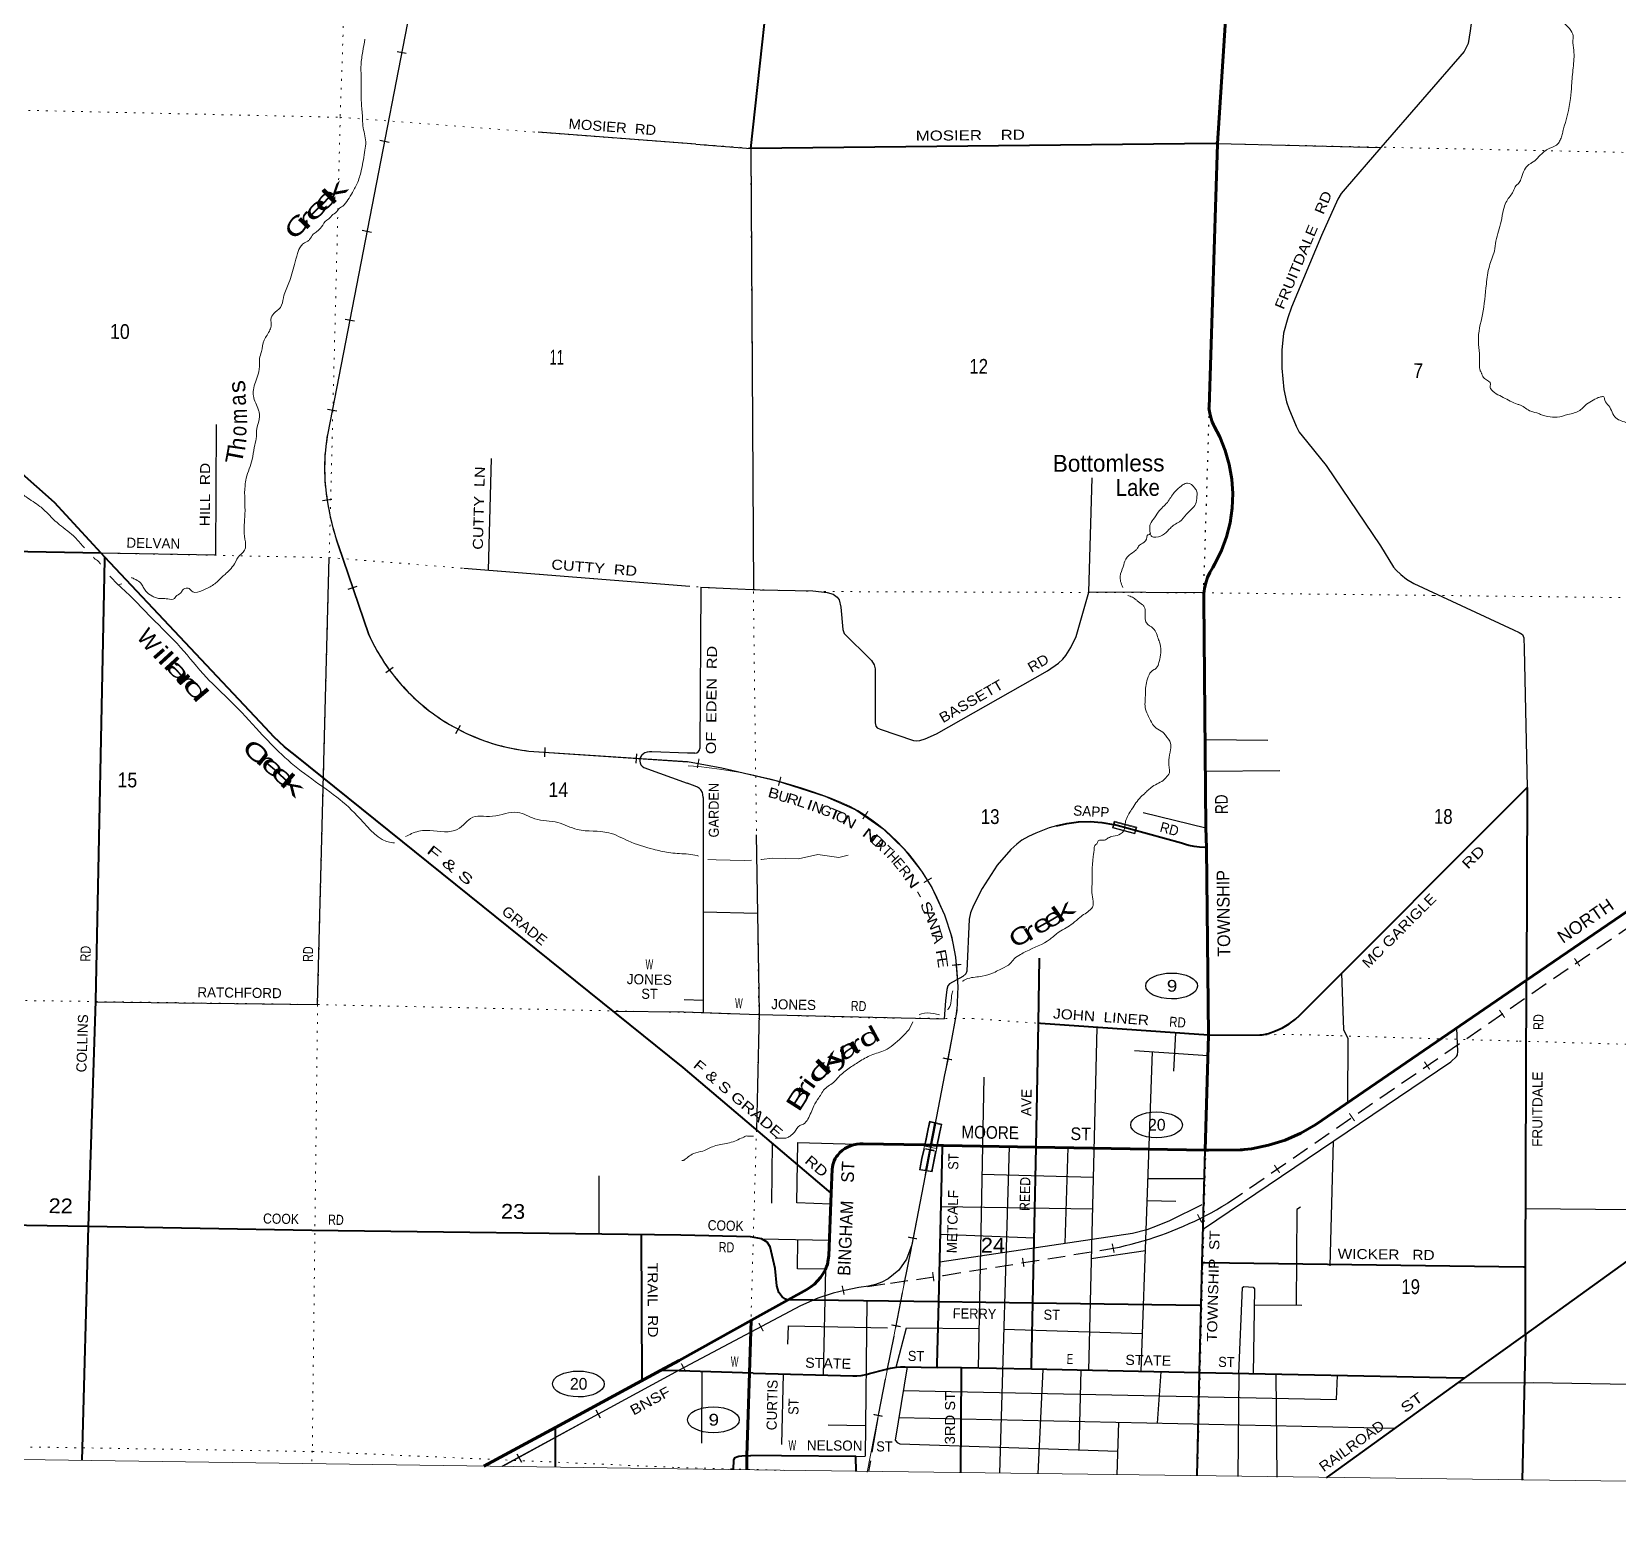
# Model space of a CAD drawing. Header units: feet. Extents: x -489137 to -242534, y 368785 to 558127.
# Drawn here: x -313444 to -294486, y 368785 to 386709 of the extents above; entities that cross this region are included whole.
import ezdxf
from ezdxf.enums import TextEntityAlignment as Align

# ---------------------------------------------------------------- set-up
doc = ezdxf.new("R2010")
doc.units = ezdxf.units.FT
doc.header["$LTSCALE"] = 70
for name, pattern in [('DOTTED', [1.5, 0.3, -1.2]), ('LONG_DASHED', [7.5, 6, -1.5]), ('MEDIUM_DASHED', [4.5, 3, -1.5])]:
    doc.linetypes.add(name, pattern=pattern)
for name, color, linetype, lineweight in [('17', 7, 'Continuous', 25), ('23', 7, 'Continuous', 70), ('26', 7, 'Continuous', 40), ('27', 7, 'Continuous', 13), ('29', 7, 'Continuous', 25), ('34', 7, 'Continuous', 25), ('39', 7, 'Continuous', 13), ('4', 7, 'Continuous', 13), ('59', 7, 'Continuous', 13), ('6', 7, 'DOTTED', 25), ('61', 7, 'Continuous', 13), ('63', 7, 'Continuous', 25), ('7', 7, 'DOTTED', 13)]:
    doc.layers.add(name, color=color, linetype=linetype, lineweight=lineweight)
doc.layers.add('30', color=7, linetype='Continuous')
doc.layers.add('41', color=7, linetype='Continuous')

msp = doc.modelspace()

# ---------------------------------------------------------------- linework, layer by layer
at = {"layer": '17'}
for centre in [(-299822.79, 375310.8), (-300003.12, 373651.22), (-306911.98, 370556.6), (-305298.77, 370127.77)]:
    msp.add_ellipse(centre, major_axis=(-309.24, 1), ratio=0.500121, dxfattribs=at)
at = {"layer": '23'}
for p, q in [((-299422.3, 373351.35), (-299380.63, 374721.67)), ((-299422.3, 373351.35), (-301440.13, 373387.14)), ((-304807.39, 371339.38), (-304405.49, 371562.77)), ((-305707.76, 370837.06), (-304807.39, 371339.38)), ((-304865.46, 370688.36), (-304848.79, 371316.28)), ((-305929.73, 370718.25), (-305707.76, 370837.06)), ((-307184.04, 370037.5), (-305929.73, 370718.25)), ((-304897.2, 369697.68), (-304865.46, 370688.36)), ((-308040.74, 369574.21), (-307184.04, 370037.5)), ((-304900.13, 369530.92), (-304897.2, 369697.68))]:
    msp.add_line(p, q, dxfattribs=at)
for points in [[(-299274.09, 385375.03), (-298963.15, 390169.91)], [(-299380.63, 374721.67), (-299406.81, 376957.97), (-299412.49, 377205.57), (-299439.62, 379919.07), (-299439.88, 379944.9), (-299439.23, 379969.07), (-299438.57, 379993.62), (-299430.72, 380060.61), (-299415.9, 380126.42), (-299394.29, 380190.31), (-299366.12, 380251.6), (-299331.69, 380309.6), (-299305.69, 380354.43), (-299228.5, 380511.2), (-299168.11, 380675.17), (-299125.19, 380844.56), (-299100.22, 381017.51), (-299093.46, 381192.12), (-299104.99, 381366.48), (-299134.68, 381538.68), (-299182.21, 381706.83), (-299247.05, 381869.09), (-299315.33, 381998.69), (-299323.86, 382014.88), (-299336.7, 382048.69), (-299341.84, 382062.21), (-299362.34, 382133.21), (-299369.21, 382171.77), (-299376.59, 382213.14), (-299376.31, 382221.77), (-299274.75, 385364.92), (-299274.09, 385375.03)], [(-295581.61, 375378.17), (-292756.35, 377312.95), (-291079.28, 378461.37), (-290598.63, 378793.26), (-290354.56, 378936.47), (-290126.98, 379049.57), (-289849.99, 379155.08), (-289563.49, 379231.07), (-289270.62, 379276.68), (-283507.14, 379884.85)], [(-299422.3, 373351.35), (-299381.12, 373350.62), (-299004.33, 373352.96), (-298979.42, 373353.11), (-298954.33, 373356.15), (-298867.8, 373366.62), (-298665.05, 373407.99), (-298467.73, 373470.32), (-298278.01, 373552.94), (-298097.96, 373654.93), (-295581.61, 375378.17)], [(-303890.03, 372834.95), (-303878.15, 373123.05), (-303876.66, 373146.13), (-303872.31, 373172.83), (-303865.19, 373198.94), (-303855.75, 373223.21), (-303843.02, 373248.15), (-303826.05, 373273.21), (-303812.93, 373291.23), (-303787.26, 373319.69), (-303758.75, 373345.31), (-303727.73, 373367.82), (-303694.51, 373386.95), (-303659.49, 373402.51), (-303623.02, 373414.33), (-303585.52, 373422.26), (-303547.4, 373426.24), (-303509.07, 373426.2), (-302778.03, 373411.44), (-302558.35, 373407)], [(-301440.13, 373387.14), (-302550.13, 373406.83), (-302558.35, 373407)], [(-304405.49, 371562.77), (-304182.69, 371686.62), (-304135.89, 371715.78), (-304092.39, 371749.68), (-304052.68, 371787.94), (-304017.19, 371830.14), (-303986.3, 371875.81), (-303960.35, 371924.47), (-303945.73, 371960.53), (-303936.33, 371985.45), (-303931.2, 372010.53), (-303929.64, 372018.16), (-303920.76, 372089.1), (-303890.03, 372834.95)]]:
    msp.add_lwpolyline(points, dxfattribs=at)
at = {"layer": '26'}
for p, q in [((-295592.54, 371950.3), (-295581.61, 375378.17)), ((-301479.69, 371522.05), (-301440.13, 373387.14)), ((-312841.54, 369641.26), (-312766.52, 372439.24)), ((-306148.72, 370599.4), (-306156.19, 372341.7)), ((-299469.75, 371494.07), (-299456.72, 372004.17)), ((-295595.1, 371149.1), (-294207.19, 372147.94)), ((-302605.01, 371537.71), (-304405.49, 371562.77)), ((-301479.69, 371522.05), (-302605.01, 371537.71)), ((-296321.83, 370626.09), (-295595.1, 371149.1)), ((-295595.57, 371147.62), (-295634.62, 369405.73)), ((-304825.13, 370687.19), (-305709.47, 370712.9)), ((-299490.27, 370690.91), (-301496.45, 370731.95)), ((-299516.97, 369457.71), (-299490.27, 370690.91)), ((-297974.14, 369436.97), (-296321.83, 370626.09))]:
    msp.add_line(p, q, dxfattribs=at)
for points in [[(-299274.09, 385375.03), (-299299.68, 385374.75), (-304850.64, 385313.88), (-304253.02, 390782.64), (-305432.31, 390860.79)], [(-312614.31, 380482.24), (-313170.83, 381085.66), (-313845.85, 381679.44)], [(-312569.1, 380434.15), (-312614.31, 380482.24), (-315251.05, 380528.45)], [(-312766.52, 372439.24), (-312678.74, 375134.98), (-312569.68, 380406.2), (-312569.1, 380434.15)], [(-305659.64, 374335.35), (-310297.97, 378065.99), (-310421.73, 378168.71), (-310551.33, 378287.66), (-310650.82, 378394.08), (-312569.1, 380434.15)], [(-299380.63, 374721.67), (-298770.88, 374726.48), (-298742.49, 374726.71), (-298720.88, 374731.69), (-298667.34, 374744.04), (-298580.03, 374773.34), (-298496.26, 374811.6), (-298416.95, 374858.41), (-298342.97, 374913.25), (-298296.91, 374956.92), (-295574.27, 377680.94), (-295581.61, 375378.17)], [(-301200.43, 377222.32), (-301075.07, 377251.95), (-300936.34, 377270.29), (-300796.45, 377274.04), (-300656.93, 377263.14), (-300519.32, 377237.72)], [(-299418.2, 376967.01), (-299424.44, 376966.73), (-299489.92, 376967.52), (-299554.96, 376975.14), (-299618.84, 376989.52), (-299655.87, 377002.05), (-299680.72, 377010.46), (-299705.87, 377017.29), (-300519.32, 377237.72)], [(-299380.63, 374721.67), (-301389.58, 374863.89), (-301415.66, 374865.74), (-301402.82, 375642.37)], [(-301440.13, 373387.14), (-301440.09, 373389.21), (-301415.66, 374865.74)], [(-303890.03, 372834.95), (-303919.18, 372859.67), (-305659.64, 374335.35)], [(-302605.01, 371537.71), (-302558.99, 373381.01), (-302558.35, 373407)], [(-295592.54, 371950.3), (-295617.54, 371950.65), (-299426.81, 372003.75), (-299456.72, 372004.17), (-299422.3, 373351.35)], [(-312766.52, 372439.24), (-315483.64, 372480.5), (-319544.48, 372506.49)], [(-305687.14, 372335.9), (-310095.95, 372390.46), (-312766.52, 372439.24)], [(-304405.49, 371562.77), (-304413.8, 371562.89), (-304436.22, 371568), (-304476.09, 371596.14), (-304517.57, 371649.39), (-304539, 371729.4), (-304561.21, 371936.7), (-304620.42, 372195.82), (-304656.17, 372249.22), (-304724.03, 372292.07), (-304853.61, 372312.23), (-305687.14, 372335.9)], [(-295595.1, 371149.1), (-295595.02, 371173.58), (-295592.54, 371950.3)], [(-302624.55, 370755.02), (-302623.65, 370791.3), (-302605.01, 371537.71)], [(-301496.45, 370731.95), (-301495.57, 370773.54), (-301479.69, 371522.05)], [(-299469.75, 371494.07), (-299489.86, 371494.35), (-301479.69, 371522.05)], [(-299490.27, 370690.91), (-299490.25, 370691.67), (-299469.75, 371494.07)], [(-305709.47, 370712.9), (-305904.32, 370717.63), (-305929.73, 370718.25)], [(-304825.13, 370687.19), (-303633.01, 370652.54), (-303605.29, 370652.07), (-303583.01, 370654.24), (-303532.38, 370659.17), (-303457.94, 370674.39), (-303432.64, 370681.44), (-303246.2, 370728.11), (-303184.22, 370744.12), (-303110.14, 370757.62), (-303061.74, 370762.18), (-303005.78, 370762.82), (-302624.55, 370755.02)], [(-301496.45, 370731.95), (-302333.75, 370749.07), (-302624.55, 370755.02)], [(-302340.56, 369495.94), (-302333.94, 370715.09), (-302333.75, 370749.07)], [(-296321.83, 370626.09), (-296346.11, 370626.59), (-299490.27, 370690.91)], [(-307186.41, 369562.37), (-307184.16, 370012.05), (-307184.04, 370037.5)], [(-305060.15, 369533.11), (-305053.12, 369650.79), (-305040.17, 369676.7), (-305019.82, 369687.8), (-304995.76, 369695.21), (-304960.61, 369698.91), (-304851.96, 369700.75)], [(-303592.52, 369513.01), (-303595.79, 369689.65), (-304484.52, 369698.07), (-304851.44, 369700.76), (-304851.96, 369700.75)]]:
    msp.add_lwpolyline(points, dxfattribs=at)
at = {"layer": '29'}
for p, q in [((-305507.91, 385364.81), (-307391.99, 385510.48)), ((-299274.09, 385375.03), (-297322.72, 385327.69)), ((-307955.46, 381611.15), (-307990.69, 380278.7)), ((-308279.98, 380301.97), (-305580.54, 380084.83)), ((-305448.79, 380075.33), (-305461.11, 378148.21)), ((-299444.11, 380008.83), (-300812.95, 380015.11)), ((-299423, 378256.51), (-298675.36, 378247.52)), ((-305607.97, 378091.07), (-306034.36, 378106.6)), ((-305521.08, 378092.62), (-305607.97, 378091.07)), ((-306129.82, 377921.19), (-305612.9, 377733.17)), ((-299419.22, 377878.25), (-298530.73, 377885.81)), ((-305420.64, 377560.52), (-305421.14, 374991.99)), ((-299412.38, 377194.28), (-300163.64, 377380.78)), ((-305420.91, 376195.05), (-304771, 376179.79)), ((-306502.01, 375010.42), (-305650.49, 375000.26)), ((-305648.46, 375147.69), (-305421.14, 375142.96)), ((-300716.36, 374816.23), (-300817.09, 370718.05)), ((-299778.67, 374749.85), (-299799.07, 374291.94)), ((-300267.73, 374541.76), (-299388.5, 374478.99)), ((-300187.82, 370705.18), (-300051.48, 374526.32)), ((-302067.73, 374219.74), (-302135.4, 370745.01)), ((-304597.1, 373434.46), (-304602.67, 372715.62)), ((-301762.55, 373392.86), (-301879.01, 369489.67)), ((-301096.42, 372234.09), (-301059.5, 373380.39)), ((-297890.85, 373456.61), (-297931.59, 371966.68)), ((-306663.13, 372347.98), (-306663.13, 373042.88)), ((-302090.23, 373064.34), (-300760.31, 373028.33)), ((-299431.13, 373005.75), (-300105.66, 373007.97)), ((-300114.95, 372747.55), (-299771.97, 372740.58)), ((-300769.72, 372645.15), (-302576.69, 372671.95)), ((-302584.82, 372346.33), (-301463.18, 372300.34)), ((-304724.03, 372292.07), (-303913.05, 372276.13)), ((-300784.24, 372054.71), (-300136.17, 372152.83)), ((-303958.46, 371926.78), (-303987.44, 370662.84)), ((-303463.64, 371549.66), (-303485.92, 369693)), ((-298265.45, 371492.67), (-298834.94, 371497.89)), ((-304407.02, 371249.63), (-304412.08, 371031.48)), ((-304407.02, 371249.63), (-303220.1, 371228.64)), ((-301827.62, 371212.01), (-300171.64, 371158.74)), ((-305434.9, 370704.92), (-305442.16, 369849.59)), ((-304466.74, 370676.77), (-304485.49, 369835.28)), ((-301416.87, 369483.39), (-301358.62, 370729.13)), ((-300907.58, 370719.9), (-300932.64, 369770.31)), ((-299992.09, 370088.05), (-299946.03, 370700.23)), ((-299020.17, 370681.29), (-299030.6, 369451.16)), ((-298579.72, 370672.28), (-298564.68, 369444.89)), ((-303928.42, 370070.39), (-303481.5, 370060.83)), ((-303082.11, 370154.19), (-297153.87, 370027.3)), ((-300457.01, 370097.19), (-300475.78, 369470.65)), ((-303595.79, 369689.65), (-303485.92, 369693))]:
    msp.add_line(p, q, dxfattribs=at)
for points in [[(-295551.25, 391502.66), (-295568.43, 391172.27), (-295581.25, 391123.84), (-295599.33, 391069.59), (-295679.47, 390909.6), (-295813.25, 390612.94), (-295840.36, 390536.09), (-295846.39, 390475.81), (-295846.39, 390400.45), (-295834.34, 390297.97), (-295715.51, 389875.92), (-295701.77, 389743.37), (-295701.77, 389677.06), (-295713.66, 389601.75), (-295822.08, 389246.31), (-295894.59, 389071.22), (-295938.06, 388925.23), (-295999.62, 388597.43), (-296254.55, 386719.86), (-296280.25, 386569.5), (-296328.98, 386474.86), (-297322.72, 385327.69)], [(-305507.91, 385364.81), (-304850.64, 385313.88), (-304818.74, 380045.79)], [(-297322.72, 385327.69), (-297750.55, 384833.37), (-297798.58, 384776.27), (-297838.15, 384707.84), (-298030.56, 384274.84), (-298389.13, 383419.88), (-298434.32, 383293.29), (-298485.55, 383109.41), (-298506.63, 382907.47), (-298507.11, 382692.36), (-298482.53, 382437.25), (-298449.39, 382286.54), (-298421.63, 382209.5), (-298334.89, 381997.16), (-298298.74, 381927.84), (-298265.1, 381882.97), (-297975.73, 381528.57), (-297325.56, 380568.43), (-297170.5, 380314.96), (-297138.75, 380279.07), (-297084.52, 380224.81), (-297015.22, 380170.55), (-296927.17, 380118.37), (-295736.25, 379565.13), (-295668.59, 379534.81), (-295632.24, 379507.44), (-295612.82, 379468.47), (-295609.08, 379340.68), (-295574.27, 377680.94)], [(-311238.67, 382017.92), (-311248.26, 380456.33), (-312614.31, 380482.24)], [(-304110.74, 380028.84), (-303938.98, 380010.78), (-303866.67, 379989.68), (-303818.46, 379956.53), (-303797.38, 379923.36), (-303776.28, 379835.96), (-303752.18, 379570.71), (-303734.11, 379522.48), (-303697.95, 379480.29), (-303462.94, 379251.21), (-303408.71, 379196.95), (-303378.58, 379148.73), (-303366.53, 379100.5), (-303366.52, 378943.77), (-303366.52, 378455.47), (-303357.48, 378413.27), (-303342.41, 378395.18), (-303306.26, 378377.1), (-302908.55, 378244.48), (-302872.4, 378238.45), (-302830.21, 378244.48), (-302769.96, 378262.57), (-302631.37, 378322.85), (-301305.67, 379076.39), (-301173.09, 379166.81), (-301121.95, 379212.69), (-301085.8, 379257.91), (-301025.46, 379353.69), (-300962.2, 379486.32), (-300812.95, 380015.11), (-300772.43, 381379.38)], [(-312679, 375122.27), (-310027.93, 375088.38), (-309887.91, 380428.35)], [(-305448.79, 380075.33), (-304740.45, 380043.92), (-304110.74, 380028.84)], [(-305521.08, 378092.62), (-305498.19, 378095.27), (-305481.62, 378105.82), (-305463.54, 378128.43), (-305461.15, 378147.07)], [(-305420.64, 377560.52), (-305422.88, 377597.94), (-305430.41, 377622.05), (-305448.49, 377653.7), (-305463.56, 377670.28), (-305487.66, 377685.35), (-305514.78, 377697.41), (-305612.9, 377733.17)], [(-304785.65, 377117.18), (-304752.49, 374992.2), (-304782.54, 373591.69)], [(-301200.43, 377222.32), (-301284.58, 377198.58), (-301444.27, 377135.29), (-301534.66, 377096.1), (-301612.99, 377050.89), (-301673.25, 377005.68), (-301745.35, 376941.1), (-301908.26, 376755.5), (-302085.65, 376475.7), (-302191.48, 376273.23), (-302227.64, 376182.8), (-302240.7, 376108.75), (-302270.4, 375488.25), (-302281.87, 375456.38), (-302319.84, 375424.36), (-302477.71, 375335.81), (-302495.79, 375311.7), (-302507.84, 375269.5), (-302525.92, 375133.86), (-302541.1, 374917.69)], [(-297792.23, 375461.86), (-297770.12, 374785.69), (-297719.27, 374689.05), (-297723.1, 373911.64)], [(-305650.49, 375000.26), (-304758.52, 374968.08), (-302541.1, 374917.69)], [(-299441.39, 372411.2), (-296487.63, 374402.7), (-296418.69, 374467.07), (-296405.42, 374489.19), (-296402.94, 374526.62), (-296416.71, 374806.28)], [(-303895.35, 372705.93), (-304300.64, 372719.45), (-304288.58, 373439.85), (-303585.52, 373422.26)], [(-299460.09, 372695.15), (-299850.31, 372505.46), (-299994.94, 372445.18), (-300118.88, 372397.04), (-300290.22, 372354.75), (-302593.22, 372010.07)], [(-298281.26, 372670.21), (-298326.11, 372642.56), (-298334.2, 371493.3)], [(-295590.3, 372651.32), (-294344, 372641.56), (-294327.96, 372637.37), (-294317.46, 372617.22), (-294312.7, 372578.72), (-294304.27, 372078.08)], [(-303958.46, 371926.78), (-304294.61, 371932.73), (-304288.23, 372283.5)], [(-296399.18, 370570.42), (-295498.57, 370572.66), (-293211.36, 370534.57), (-293127.48, 370546.1), (-293078.82, 370561.59), (-293049.2, 370574.86), (-292992.56, 370610.27), (-292750.97, 370798.89), (-292700.6, 370827.12), (-292634.24, 370847.04), (-292479.4, 370864.01), (-289569.12, 371168), (-287513.67, 371293.28), (-287383.36, 371313.92), (-287277.19, 371358.17), (-287137.75, 371447.8), (-286617.27, 371812.15), (-286516.31, 371871.53), (-286401.3, 371915.78), (-286304.55, 371927.15)], [(-299020.17, 370681.29), (-298976.53, 371709.69), (-298958.45, 371721.75), (-298847.17, 371713.77), (-298831.9, 371691.61), (-298847.79, 370677.77)], [(-303112.62, 370757.39), (-302991.98, 371225.76), (-302126.13, 371220.97)], [(-302983.87, 370762.37), (-303125.61, 369884.9), (-303104.42, 369858.92), (-303069.76, 369839.84), (-300467.26, 369755.17)], [(-303029.44, 370480.23), (-297852.1, 370370.77), (-297839.16, 370657.13)]]:
    msp.add_lwpolyline(points, dxfattribs=at)
for centre, radius, start, end in [((-306083.75, 378003.85), 94.63, 126.26724, 240.86347), ((-306057.27, 377973.22), 135.34, 80.25686, 128.36602)]:
    msp.add_arc(centre, radius, start, end, dxfattribs=at)
at = {"layer": '34'}
for p, q in [((-309079.04, 386475.11), (-308969.49, 386453.85)), ((-309282.62, 385412.66), (-309173.07, 385391.4)), ((-309493.97, 384337.77), (-309384.42, 384316.51)), ((-309697.54, 383275.34), (-309587.98, 383254.08)), ((-309908.88, 382200.46), (-309799.34, 382179.21)), ((-309967.59, 381108.72), (-309857.37, 381126.19)), ((-309784.48, 380582.43), (-309418.7, 379510.07)), ((-309662.31, 380048.9), (-309556.69, 380084.93)), ((-309214.03, 379053.68), (-309123.41, 379118.8)), ((-308374.43, 378326.23), (-308321.66, 378424.56)), ((-307503.58, 378115.67), (-305602.42, 377989.3)), ((-307314.26, 378048.99), (-307306.86, 378160.34)), ((-306221.44, 377973.72), (-306214.04, 378085.06)), ((-305709.34, 370721.89), (-307826.49, 369571.24)), ((-306703.32, 370248.05), (-306649.65, 370150.23)), ((-307646.66, 369722.03), (-307593, 369624.19))]:
    msp.add_line(p, q, dxfattribs=at)
at = {"layer": '34', "lineweight": 13}
msp.add_line((-305711.05, 370722.23), (-307813.2, 369569.11), dxfattribs=at)
at = {"layer": '34'}
for points in [[(-308403.75, 389650.68), (-309906.03, 381912.31), (-309913.11, 381872.69), (-309919.27, 381833.14), (-309924.73, 381793.45), (-309929.78, 381753.44), (-309933.89, 381713.52), (-309937.27, 381673.68), (-309940.25, 381633.54), (-309942.28, 381593.45), (-309943.59, 381553.47), (-309944.26, 381513.14), (-309944.16, 381473.12), (-309943.63, 381433.03), (-309942.18, 381392.78), (-309939.98, 381352.84), (-309937.08, 381312.79), (-309933.71, 381272.87), (-309929.41, 381232.78), (-309924.6, 381193.08), (-309918.87, 381153.19), (-309912.61, 381113.68), (-309908.04, 381087.38), (-309899.91, 381036.72), (-309890.67, 380986.53), (-309880.57, 380936.48), (-309869.83, 380886.23), (-309857.99, 380836.44), (-309845.32, 380787.09), (-309832.01, 380737.53), (-309817.62, 380688.45), (-309802.39, 380639.78), (-309786.23, 380590.95), (-309783.44, 380582.79), (-309417.68, 379510.48), (-309400.06, 379472.3), (-309381.65, 379434.72), (-309362.58, 379397.42), (-309342.95, 379360.09), (-309322.58, 379323.4), (-309301.63, 379287.22), (-309280.15, 379251.01), (-309257.89, 379215.43), (-309235.08, 379180.36), (-309211.52, 379145.37), (-309187.49, 379111.12), (-309163.01, 379077.07), (-309137.67, 379043.42), (-309111.87, 379010.51), (-309085.42, 378977.88), (-309058.61, 378945.67), (-309030.95, 378913.87), (-309003.04, 378882.71), (-308974.26, 378851.94), (-308945.24, 378821.81), (-308915.55, 378791.99), (-308885.41, 378762.88), (-308854.73, 378734.3), (-308823.69, 378706.14), (-308791.89, 378678.6), (-308759.73, 378651.47), (-308727.12, 378625.08), (-308694.18, 378599.12), (-308660.57, 378573.99), (-308626.6, 378549.27)], [(-308404.12, 389653.16), (-308404.83, 389650.96), (-309907.12, 381912.51)], [(-308626.6, 378549.27), (-308592.41, 378525.19), (-308557.65, 378501.62), (-308522.44, 378478.8), (-308486.66, 378456.49), (-308450.88, 378434.72), (-308414.41, 378413.78), (-308377.7, 378393.49), (-308340.67, 378373.61), (-308303.48, 378354.59), (-308265.53, 378336.18), (-308227.54, 378318.31), (-308189.21, 378301.4), (-308150.75, 378284.8), (-308111.63, 378269.04), (-308072.56, 378254.03), (-308033.27, 378239.67), (-307993.43, 378225.83), (-307953.54, 378213.05), (-307913.54, 378200.6), (-307873.16, 378189.09), (-307832.46, 378178.02), (-307791.94, 378167.9), (-307750.95, 378158.54), (-307709.95, 378149.7), (-307668.71, 378141.51), (-307627.44, 378134.39), (-307585.8, 378127.69), (-307544.28, 378121.74), (-307503.48, 378116.77), (-305609.35, 377990.87)], [(-305609.34, 377990.43), (-305198.31, 377916.76), (-304552.71, 377766.5), (-303965.93, 377578.16), (-303595.04, 377414.76), (-303269.82, 377189.03), (-303017.95, 376945.3), (-302811.75, 376683.56), (-302689.96, 376486.92), (-302537.73, 376160.1), (-302453.31, 375906.68), (-302406.26, 375654.64), (-302378.58, 375305.66), (-302391.04, 375019), (-302500.37, 374411.06), (-302536.35, 374250.42), (-302927.93, 372219.6), (-302991.66, 372047.17), (-303083, 371916.99), (-303210.32, 371811.74), (-303286.38, 371771.6), (-303362.55, 371745.27), (-303443.46, 371724.51), (-303559.71, 371707.89), (-303733.4, 371673.96), (-303866.3, 371640.02), (-304050.36, 371583.24), (-304257.94, 371489.07), (-305707.94, 370722.92)]]:
    msp.add_lwpolyline(points, dxfattribs=at)
at = {"layer": '34', "lineweight": 13}
msp.add_lwpolyline([(-302432.44, 374776.02), (-302939.94, 372159.62), (-303462.28, 369501.94)], dxfattribs=at)
at = {"layer": '34'}
for centre, radius, start, end in [((-307644.57, 381494.34), 2300.87, 169.52856, 190.19206), ((-307010.96, 381535.09), 2932.57, 188.7849, 198.95652), ((-307228.37, 380506.01), 2406.13, 204.45111, 263.43219)]:
    msp.add_arc(centre, radius, start, end, dxfattribs=at)
at = {"layer": '34', "lineweight": 13}
for centre, radius, start, end in [((-306041.25, 372064.4), 5893.65, 66.17347, 85.69148), ((-304848.38, 375290.15), 2470.04, 347.98617, 61.25219), ((-296369.82, 372038.62), 6477.12, 165.79291, 170.96086)]:
    msp.add_arc(centre, radius, start, end, dxfattribs=at)
at = {"layer": '39'}
for p, q in [((-312512.12, 380204.25), (-312409.85, 380100.75)), ((-312367.91, 380116.26), (-312410.25, 380101.03)), ((-302914.11, 374881.94), (-302958.7, 374792.75)), ((-304473.16, 373492.55), (-304560.55, 373491.26))]:
    msp.add_line(p, q, dxfattribs=at)
for points in [[(-305624.61, 376887.89), (-305493.75, 376867.44), (-305475.86, 376860.28)], [(-305365.29, 376821.93), (-305264.32, 376815.61), (-304931.27, 376808.21), (-304843.69, 376814.47)], [(-304732.72, 376822.4), (-304724.04, 376823.02), (-304590.82, 376837.82), (-304279.97, 376830.42), (-304050.54, 376882.24), (-303798.9, 376845.23), (-303687.88, 376874.84)]]:
    msp.add_lwpolyline(points, dxfattribs=at)
for points in [[(-295763.66, 388158.02), (-295700.4, 387959.69), (-295698.9, 387882.94), (-295715.85, 387763.91), (-295710.23, 387697.23), (-295684.53, 387618.3), (-295658.65, 387563.6), (-295627.09, 387454.34), (-295537.47, 387271.97), (-295515.48, 387239.52), (-295463.41, 387178.57), (-295429.5, 387117.77), (-295415.65, 387075.26), (-295381.67, 387026.57), (-295343.45, 387006.11), (-295279.33, 386934.99), (-295166.94, 386837.29), (-295030.74, 386678.84), (-295022.9, 386644.46), (-295027.17, 386608.14), (-295017.89, 386488.94), (-295025.37, 386276.96), (-295042.93, 386067.06), (-295056.09, 385913.67), (-295143.43, 385532.61), (-295149.65, 385508.42), (-295164.16, 385451.97), (-295186.7, 385401.64), (-295201, 385377.51), (-295233.49, 385349.46), (-295328.66, 385305.68), (-295383.42, 385267.69), (-295521.54, 385141.41), (-295555.99, 385121.46), (-295592.61, 385079.3), (-295635.58, 384992.76), (-295650.02, 384946.42), (-295678.63, 384896.13), (-295709.08, 384870.08), (-295741.84, 384801.65), (-295819.32, 384687.08), (-295850.13, 384608.53), (-295856.33, 384586.36), (-295885.55, 384443.19), (-295947.69, 384209.37), (-295966.67, 384088.33), (-296026.42, 383909.02), (-296062.17, 383695.21), (-296109.04, 383330.03), (-296157.61, 383011.31), (-296144.47, 382865.83), (-296145.46, 382718.43), (-296137.72, 382667.89), (-296121.81, 382631.44), (-296117.85, 382621.31), (-296083.9, 382566.56), (-296011.68, 382499.42), (-296017.98, 382463.12), (-296012.02, 382448.94), (-295859.34, 382340.87), (-295692.32, 382260.98), (-295656.08, 382248.62), (-295529.4, 382175.05), (-295436.73, 382148.17), (-295392.44, 382129.69), (-295329.95, 382115.13), (-295216.99, 382104.26), (-295087.58, 382137.71), (-294943.93, 382185.19), (-294899.23, 382229.31), (-294745.14, 382329.22), (-294732.98, 382335.19), (-294698.59, 382347.07), (-294658.21, 382346.79), (-294646.37, 382308.35), (-294600.39, 382241.4), (-294514.57, 382095.42), (-294375.69, 382035.91), (-294333.43, 382017.45), (-293938.36, 381931.95), (-293823.56, 381892.79), (-293547.9, 381759.65), (-293481.64, 381708.71), (-293353.49, 381554.37), (-293259.82, 381376.03), (-293249.83, 381359.8), (-293215.98, 381290.92), (-293208.29, 381234.32), (-293217.21, 381109.19), (-293249.67, 381085.18), (-293334.72, 381045.38), (-293335.02, 381000.95), (-293327.08, 380980.7), (-293311.68, 380869.54), (-293286, 380786.56), (-293223.57, 380765.94), (-293193.49, 380735.45)], [(-309462.58, 386620.71), (-309488.87, 386471.56), (-309509.23, 386314.25), (-309505.86, 386120.25), (-309505.4, 385861.63), (-309491.6, 385691.73), (-309487.03, 385584.58), (-309453.32, 385394.21), (-309462.8, 385293.32), (-309502.25, 385069.6), (-309548.85, 384912.65), (-309611.12, 384790.26), (-309664.88, 384700.08), (-309728.5, 384626.2), (-309777.46, 384590.51), (-309800.09, 384560.52), (-309861.35, 384510.85), (-309873.68, 384494.86), (-309918.6, 384459.1), (-309982.32, 384379.17), (-310035.59, 384323.33), (-310080.48, 384289.6), (-310123.74, 384227.56), (-310152.34, 384203.71), (-310184.9, 384185.97), (-310225.78, 384150.17), (-310267.42, 384059.82), (-310305.6, 383927.01), (-310371.21, 383709.7), (-310431.97, 383550.94), (-310436.29, 383530.79), (-310472.21, 383416.12), (-310519.26, 383372.32), (-310549.93, 383344.45), (-310585.29, 383270.19), (-310582.09, 383209.53), (-310597.09, 383147.11), (-310665.41, 383024.81), (-310699.62, 382887.9), (-310720.95, 382805.36), (-310721.83, 382742.74), (-310739.71, 382617.72), (-310794.8, 382430.59), (-310795.78, 382359.89), (-310733.53, 382189.33), (-310724.04, 382144.75), (-310722.45, 382114.42), (-310752.7, 381971.4), (-310762.48, 381848.29), (-310784.13, 381743.53), (-310810.36, 381598.43), (-310880.07, 381377.14), (-310895.46, 381286.44), (-310896.1, 380949.07), (-310901.77, 380684.48), (-310891.6, 380544.95), (-310916.54, 380492.76), (-310957.43, 380456.95), (-311021.47, 380352.78), (-311076.95, 380282.82), (-311134.26, 380227.05), (-311154.68, 380211.16), (-311230.43, 380135.43), (-311342.48, 380064.24), (-311403.46, 380034.77), (-311520.77, 380020.22), (-311564.68, 380057.18), (-311582.77, 380063.49), (-311641.68, 380038.04), (-311666.38, 380004.03), (-311723.5, 379962.39), (-311739.95, 379940.4), (-311818.8, 379933.4), (-311855.08, 379937.93), (-311953.92, 379945.35), (-312002.1, 379966.21), (-312010.11, 379970.36), (-312082.04, 380025.9), (-312111.65, 380074.79), (-312139.27, 380121.64), (-312199.24, 380164.88), (-312245.4, 380185.72), (-312253.13, 380189.46)], [(-314260.83, 381776.64), (-314214.83, 381742.08), (-314090.78, 381659.58), (-314024.99, 381598.06), (-313983.02, 381567.19), (-313889.49, 381466.91), (-313753.45, 381376.16), (-313616.08, 381234.86), (-313512.21, 381152.63), (-313346.18, 381039.24), (-313244.51, 380944.91), (-313110.95, 380819.85), (-313023.04, 380751.97), (-313013.06, 380743.75), (-312925.27, 380667.79), (-312827.82, 380559.38), (-312813.47, 380544.17)], [(-300077.02, 380713.8), (-300084.74, 380766.35), (-300078.29, 380824.87), (-300029.32, 380903.28), (-299966.16, 380991.7), (-299862.47, 381102.06), (-299823.71, 381162.38), (-299778.92, 381218.62), (-299707.85, 381282.75), (-299661.21, 381312.72), (-299632.92, 381318.59), (-299546.53, 381257.42), (-299520.57, 381214.83), (-299520.94, 381160.32), (-299537.72, 381065.53), (-299635.35, 380955.13), (-299643.49, 380945.08), (-299730.89, 380856.83), (-299793.72, 380818.9), (-299838.39, 380778.81), (-299907.46, 380712.64), (-300010.69, 380670.94), (-300061.09, 380681.38), (-300078.36, 380710.14)], [(-300080.2, 380715.42), (-300099.33, 380697.79), (-300107.39, 380699.87), (-300117.67, 380671.67), (-300168.61, 380601.34), (-300217.3, 380565.33), (-300231.59, 380541.19), (-300251.95, 380515.08), (-300331.06, 380457.05), (-300371.76, 380408.87), (-300402.66, 380316.2), (-300437.73, 380203.35), (-300432.07, 380142.73), (-300406.81, 380072.48)], [(-312709.72, 380434.23), (-312696.48, 380420.2), (-312646.51, 380383.15), (-312620.82, 380347.72)], [(-312409.85, 380100.75), (-312272.37, 379976.49), (-312015, 379711.88), (-311664.68, 379354.3), (-311357.26, 378996.72), (-311064.13, 378710.65), (-310720.97, 378345.92), (-310456.44, 378074.15), (-310141.87, 377816.69), (-309798.7, 377566.39), (-309519.88, 377308.93), (-309148.11, 377022.86), (-309111.02, 377018.77)], [(-300347.84, 379976.46), (-300292.04, 379953.99), (-300245.82, 379923.38), (-300233.78, 379913.21), (-300169.51, 379864.31), (-300149.48, 379839.94), (-300139.61, 379807.57), (-300138.36, 379692.46), (-300124.51, 379649.96), (-300042.2, 379582.76), (-299978.53, 379445.02), (-299960.71, 379392.4), (-299970.16, 379188.51), (-299978.42, 379160.31), (-300021.25, 379093.96), (-300031.37, 379089.98), (-300123.26, 378933.1), (-300135.96, 378844.35), (-300136.18, 378812.04), (-300140.99, 378696.98), (-300135.47, 378618.19), (-300097.71, 378529.09), (-300051.88, 378439.92), (-299987.69, 378378.91), (-299911.34, 378325.89), (-299897.34, 378305.61), (-299835.41, 378210.28), (-299835.93, 378133.54), (-299854.91, 378010.51), (-299849.67, 377889.31), (-299849.89, 377857.01), (-299866.22, 377828.85), (-299925.18, 377766.65), (-300069.07, 377680.8), (-300113.75, 377640.72), (-300134.07, 377620.66), (-300190.94, 377568.56), (-300300.95, 377417.86), (-300372.51, 377281.04), (-300378.88, 377248.75)], [(-308976.79, 377094.34), (-308905.04, 377130.14), (-308729.89, 377169.47), (-308386.72, 377169.47), (-308283.04, 377237.41), (-308200.84, 377312.5), (-307939.88, 377337.53), (-307636.04, 377384.02), (-307432.27, 377308.93), (-307157.03, 377262.44), (-306924.67, 377180.2), (-306549.34, 377140.86), (-306316.98, 377044.32), (-306016.71, 376944.19), (-305834.41, 376904.86), (-305624.61, 376887.89)], [(-300378.88, 377248.75), (-300409.75, 377146), (-300432.07, 377127.98), (-300521.08, 377098.3), (-300579.75, 377078.5), (-300626.36, 377052.57), (-300699.07, 377044.98), (-300707.29, 377022.83), (-300745.96, 376976.65), (-300748.08, 376960.52), (-300760.9, 376855.6), (-300775.45, 376490.22), (-300775.88, 376425.6), (-300762.44, 376322.54), (-300764.87, 376261.98), (-300795.41, 376221.8), (-300921.17, 376129.77), (-301002.4, 376057.63), (-301166.57, 375957.78), (-301276.16, 375869.69), (-301563.77, 375722.22), (-301630.62, 375686.32), (-301703.63, 375634.31), (-301752.45, 375578.11), (-301847.71, 375520.2), (-301880.11, 375504.26), (-301951, 375468.4), (-302086.52, 375426.92), (-302256.25, 375399.8), (-302314.97, 375371.93), (-302323.33, 375366.23)], [(-302436.91, 375253.87), (-302447.16, 375225.43), (-302460.05, 375106.38), (-302496.92, 375027.88), (-302498.15, 375026.39)], [(-302596.01, 374966.6), (-302666.77, 374982.59), (-302810.12, 374977.51), (-302837.79, 374967.83)], [(-302958.7, 374792.75), (-303151.7, 374606.27), (-303246.98, 374544.32), (-303412.89, 374484.86), (-303558.75, 374405.08), (-303676.34, 374329.16), (-303800.16, 374225), (-303863.17, 374158.79), (-303982.89, 374064.7), (-304019.62, 374004.38), (-304040, 373976.25), (-304099.19, 373877.7), (-304168.86, 373720.67), (-304223.77, 373660.47), (-304266.28, 373642.59), (-304329.35, 373566.28), (-304382.15, 373518.18), (-304422.67, 373496.25), (-304473.16, 373492.55), (-304477.1, 373493)], [(-304906.16, 373519.5), (-304965.67, 373491.84), (-305125.52, 373432.35), (-305291.27, 373397.12), (-305422.86, 373339.46), (-305538.12, 373307.93), (-305598.92, 373269.97), (-305649.63, 373231.95), (-305661.59, 373227.14), (-305675.05, 373224.66)], [(-304906.16, 373519.5), (-304876.44, 373516.93), (-304819.68, 373514.73)]]:
    msp.add_spline(points, degree=3, dxfattribs=at)
at = {"layer": '4'}
msp.add_lwpolyline([(-242558.54, 553372.83), (-244583.22, 368785.28), (-275154.66, 369142.74), (-305725.57, 369542.24), (-336295.9, 369983.8), (-366865.58, 370467.41), (-397434.59, 370993.07), (-428002.84, 371560.78), (-458570.27, 372170.54), (-489136.84, 372822.34), (-485065.03, 557803.58)], dxfattribs=at)
msp.add_lwpolyline([(-242558.54, 553372.83), (-244583.22, 368785.28), (-275154.66, 369142.74), (-305725.57, 369542.24), (-336295.9, 369983.8), (-366865.58, 370467.41), (-397434.59, 370993.07), (-428002.84, 371560.78), (-458570.27, 372170.54), (-489136.84, 372822.34), (-485065.03, 557803.58)], dxfattribs=at)
at = {"layer": '59'}
for p, q in [((-302715, 373694.67), (-302568.42, 373658.45)), ((-302640.25, 373667.96), (-302577.9, 373652.55)), ((-302776.97, 373363.47), (-302717.94, 373351.45)), ((-302776.97, 373363.47), (-302717.94, 373351.45)), ((-302695.56, 373382.84), (-302638.33, 373368.77)), ((-302695.56, 373382.84), (-302638.33, 373368.77)), ((-302835.35, 373113.01), (-302685.97, 373089.51)), ((-302748.96, 373107.52), (-302692.39, 373098.62))]:
    msp.add_line(p, q, dxfattribs=at)
for points in [[(-302715, 373694.67), (-302734.9, 373604.96), (-302761.45, 373483.95), (-302784.53, 373366.31), (-302809.93, 373249.79), (-302835.35, 373113.01)], [(-302708.97, 373684.94), (-302655.8, 373671.8), (-302711.63, 373383.99), (-302770.53, 373396.12)], [(-302770.53, 373396.12), (-302753.62, 373482.32), (-302727.09, 373603.24), (-302708.97, 373684.94)], [(-302577.9, 373652.55), (-302600.73, 373548.37), (-302633.06, 373393.72), (-302638.33, 373368.77), (-302695.56, 373382.84), (-302640.25, 373667.96)], [(-302568.42, 373658.45), (-302592.91, 373546.7), (-302625.23, 373392.08), (-302654.09, 373255.39), (-302673.72, 373154.55), (-302685.97, 373089.51)], [(-302776.97, 373363.47), (-302717.94, 373351.45), (-302764.77, 373110), (-302825.98, 373119.63)], [(-302825.98, 373119.63), (-302802.09, 373248.21), (-302776.97, 373363.47)], [(-302692.39, 373098.62), (-302681.58, 373156.05), (-302661.93, 373256.98), (-302645.24, 373336.02), (-302702.54, 373346.83), (-302748.96, 373107.52)]]:
    msp.add_lwpolyline(points, dxfattribs=at)
at = {"layer": '6'}
for p, q in [((-298929.71, 390744.79), (-299276.95, 385372.51)), ((-299276.62, 385371.47), (-299443.78, 380007.25)), ((-299432.13, 379005.43), (-299382.32, 374720.47)), ((-299382.32, 374720.47), (-299516.95, 369457.71))]:
    msp.add_line(p, q, dxfattribs=at)
msp.add_lwpolyline([(-299443.78, 380007.25), (-299442.62, 379907.14), (-299437.38, 379456.33), (-299432.13, 379005.43)], dxfattribs=at)
at = {"layer": '61'}
for p, q in [((-300508.55, 377278.59), (-300240.41, 377207.38)), ((-300240.41, 377207.38), (-300261.77, 377126.93))]:
    msp.add_line(p, q, dxfattribs=at)
msp.add_lwpolyline([(-300261.77, 377126.93), (-300529.91, 377198.14), (-300508.55, 377278.59)], dxfattribs=at)
msp.add_lwpolyline([(-300250.19, 377201.69), (-300502.86, 377268.8), (-300520.12, 377203.82), (-300267.45, 377136.71)], close=True, dxfattribs=at)
at = {"layer": '63', "linetype": 'LONG_DASHED'}
msp.add_line((-303334.87, 370155.47), (-303443.81, 369510.98), dxfattribs=at)
at = {"layer": '63', "linetype": 'MEDIUM_DASHED'}
msp.add_lwpolyline([(-303456.5, 371722.19), (-303182.65, 371760.47), (-302548.24, 371853.09), (-300519.32, 372177.22), (-300447.24, 372192.33), (-300375.93, 372208.98), (-300304.89, 372226.88), (-300233.58, 372245.68), (-300163.03, 372266.05), (-300093.15, 372287.56), (-300023.02, 372309.98), (-299953.63, 372333.98), (-299884.91, 372359.13), (-299816.03, 372385.59), (-299748.23, 372413.13), (-299680.59, 372441.5), (-299613.28, 372471.5), (-299547.06, 372502.57), (-299481.08, 372534.89), (-299415.7, 372567.95), (-299350.63, 372602.64), (-299286.57, 372638), (-299222.84, 372675.02), (-299160.11, 372712.68), (-299150.66, 372718.48), (-292057.01, 377603.93)], dxfattribs=at)
at = {"layer": '63', "linetype": 'LONG_DASHED'}
msp.add_lwpolyline([(-302932.16, 372205.07), (-302940.94, 372159.81), (-303334.87, 370155.47)], dxfattribs=at)
at = {"layer": '7'}
for p, q in [((-309757.76, 385696.28), (-309777.38, 384910.65)), ((-304852.28, 385319.85), (-304818.89, 380024.96)), ((-299276.62, 385371.47), (-294254.95, 385265.02)), ((-299274.65, 385379.05), (-299276.56, 385380.55)), ((-309785.17, 384598.53), (-309889.33, 380428.03)), ((-309889.33, 380428.03), (-309963.45, 377574.73)), ((-299443.78, 380007.25), (-296689.46, 379975.92)), ((-296689.46, 379975.92), (-294433.82, 379950.26)), ((-309972.27, 377235.54), (-310027.81, 375097.46)), ((-304753.32, 374939.83), (-304775.94, 373949.03)), ((-304747.22, 374911.53), (-304744.99, 374915.52)), ((-301131.83, 374845.12), (-302190.49, 374920.69)), ((-298365.03, 374731.24), (-299380.17, 374721.64)), ((-297950.27, 374719.03), (-298365.03, 374731.24)), ((-295686.5, 374652.38), (-297950.27, 374719.03)), ((-294384.91, 374614.06), (-295686.5, 374652.38)), ((-304784.16, 373588.94), (-304901.59, 369530.94)), ((-305725.34, 369558.78), (-304439.28, 369524.59))]:
    msp.add_line(p, q, dxfattribs=at)
for points in [[(-309510.91, 396513.53), (-309568.86, 391182.78), (-309757.76, 385696.28)], [(-331255.31, 386296.35), (-325831.22, 386149.36), (-320500.91, 385955.51), (-315058.96, 385804.34), (-309757.88, 385687.19), (-305507.9, 385365.39)], [(-305507.9, 385365.39), (-304852.28, 385319.85), (-299282.69, 385373.62)], [(-336127.2, 381132.23), (-331278.89, 380884.19), (-325910.62, 380806.63), (-320754.33, 380603.04), (-315248.89, 380533.85), (-309889.33, 380428.03), (-305580.54, 380084.83)], [(-304818.74, 380045.79), (-305375.73, 380070.06), (-305580.54, 380084.83)], [(-304821.27, 380021.04), (-304763.56, 375611.72), (-304754.79, 374942.04)], [(-304818.74, 380045.79), (-303976.03, 380022.18), (-299443.78, 380007.25)], [(-336208.57, 375754.03), (-331357.44, 375586.14), (-326060.76, 375459.06), (-320729.28, 375236.92), (-315407.9, 375162.16), (-310027.93, 375088.38), (-305650.56, 374995.12)], [(-310027.93, 375088.38), (-310091.7, 369759.05), (-310098.99, 369602.84)], [(-302190.49, 374920.69), (-303428.56, 374929.59), (-305650.56, 374995.12)], [(-299385.89, 374720.48), (-299658.52, 374739.94), (-301131.83, 374845.12)], [(-320758.84, 370011.16), (-315560.2, 369837.07), (-310091.82, 369749.97), (-305725.34, 369558.78)]]:
    msp.add_lwpolyline(points, dxfattribs=at)

# ---------------------------------------------------------------- texts
at = {"layer": '17'}
for s, rotation, width, p in [('RD', 90.666, 0.8, (-299150.97, 377365.27)), ('TOWNSHIP', 90.666, 0.95, (-299122.27, 375660.38)), ('NORTH', 34.404, 1.05, (-295146.79, 375812.69)), ('MOORE', 358.984, 0.9, (-302336.37, 373492.31)), ('ST', 358.984, 0.95, (-301033.29, 373470.96)), ('BINGHAM', 87.64, 0.95, (-303663.58, 371846.96))]:
    msp.add_text(s, height=151.3, rotation=rotation, dxfattribs=dict(at, width=width)).set_placement(p)
at = {"layer": '17', "width": 1.2}
for p in [(-299817.68, 375242.49), (-305293.66, 370059.46)]:
    msp.add_text(' 9 ', height=140, dxfattribs=at).set_placement(p, align=Align.CENTER)
at = {"layer": '17'}
for p in [(-299999.67, 373582.91), (-306908.53, 370488.29)]:
    msp.add_text('20', height=140, dxfattribs=at).set_placement(p, align=Align.CENTER)
msp.add_text('ST', height=151.3, rotation=87.64, dxfattribs=at).set_placement((-303621.91, 372957.81))
at = {"layer": '27'}
for s, height, rotation, width, p in [('MOSIER    RD', 120, 0.628, 1.25, (-302879.97, 385406.13)), ('RD', 121.1, 344.8, 0.95, (-299972.1, 377156.3)), ('F & S', 121.1, 321.191, 1.6, (-308734.09, 376909.49)), ('RD', 121.1, 45.014, 1.3, (-296282.11, 376698.15)), ('MC GARIGLE', 121.1, 45.015, 1.15, (-297475.02, 375514.49)), ('GRADE', 121.1, 321.19, 1.1, (-307838.84, 376182.43)), ('RD', 121.1, 88.815, 0.8, (-312742.3, 375601.93)), ('JOHN  LINER', 120, 355.917, 1.15, (-301243.15, 374923.24)), ('RD', 120, 355.951, 0.85, (-299855.07, 374825.43)), ('RD', 121.1, 89.817, 0.8, (-295379.97, 374786.12)), ('F & S GRADE', 121.1, 319.665, 1.3, (-305549.92, 374348.56)), ('RD', 121.1, 319.664, 1.25, (-304216.65, 373206.57)), ('ST', 121.1, 88.57, 0.95, (-302372.86, 373112.74)), ('REED', 121.1, 88.785, 0.9, (-301519.73, 372622.77)), ('COOK', 121.1, 358.954, 0.9, (-310680.7, 372473.44)), ('RD', 121.1, 359.292, 0.8, (-309903.31, 372458.53)), ('COOK', 121.1, 358.499, 0.9, (-305367.88, 372393.77)), ('TOWNSHIP  ST', 120, 88.535, 1.15, (-299282.47, 371058.35)), ('RD', 120, 358.376, 0.8, (-305236.36, 372133.01)), ('WICKER   RD', 120, 359.201, 1.15, (-297839.78, 372052.74)), ('TRAIL  RD', 120, 270.246, 1.15, (-306084.74, 372003.79)), ('FERRY', 121.1, 359.203, 0.95, (-302439.37, 371339.98)), ('ST', 121.1, 359.202, 0.95, (-301354.19, 371324.4)), ('W', 121.1, 358.335, 0.6, (-305092.67, 370765.61)), ('STATE', 121.1, 358.335, 1.05, (-304202.93, 370751.63)), ('ST', 121.1, 358.83, 0.95, (-302976.37, 370831.84)), ('E', 121.1, 358.829, 0.7, (-301077.11, 370794.69)), ('STATE', 121.1, 358.828, 1.05, (-300377.16, 370784.79)), ('ST', 121.1, 358.828, 0.95, (-299267.64, 370760.46)), ('3RD ST', 120, 89.689, 1.1, (-302412.92, 369835.18)), ('ST', 121.1, 35.791, 1.35, (-297031.65, 370202.98)), ('RAILROAD', 121.1, 35.791, 1.1, (-298005.49, 369501.05)), ('W', 121.1, 359.457, 0.6, (-304401.98, 369765.09)), ('ST', 121.1, 359.456, 0.95, (-303353.56, 369751.02))]:
    msp.add_text(s, height=height, rotation=rotation, dxfattribs=dict(at, width=width)).set_placement(p)
for s, rotation, p in [('SAPP', 356.801, (-301001.64, 377347.48)), ('COLLINS', 88.135, (-312791.97, 374277.54)), ('FRUITDALE', 89.817, (-295393.05, 373388.21)), ('AVE', 89.052, (-301501.05, 373755.84)), ('METCALF', 88.57, (-302390.52, 372116.52)), ('NELSON', 359.457, (-304182.68, 369764.22))]:
    msp.add_text(s, height=121.1, rotation=rotation, dxfattribs=at).set_placement(p)
at = {"layer": '30'}
for s, height, rotation, width, p in [('MOSIER  RD', 120, 355.579, 1.1, (-307033, 385552.93)), ('FRUITDALE   RD', 120, 67.247, 1.2, (-298485.34, 383383.11)), ('HILL  RD', 120, 89.648, 1.15, (-311316.15, 380800.35)), ('CUTTY  LN', 120, 88.485, 1.2, (-308054.33, 380520.16)), ('CUTTY  RD', 120, 355.401, 1.2, (-307239.02, 380288.46)), ('OF  EDEN  RD', 120, 89.398, 1.2, (-305268.74, 378078.42)), ('RD', 121.1, 30.001, 1.1, (-301498.34, 379050.35)), ('BASSETT', 121.1, 30.002, 1.15, (-302555.77, 378448.44)), ('GARDEN', 120, 89.989, 0.95, (-305233.86, 377084.4)), ('RD', 120, 88.512, 0.8, (-310084.86, 375597.07)), ('W', 121.1, 358.779, 0.6, (-306111.31, 375509.5)), ('ST', 121.1, 359.316, 0.95, (-306160.3, 375157.7)), ('W', 120, 358.311, 0.6, (-305041.75, 375047.2)), ('RD', 120, 358.698, 0.8, (-303657.23, 375013.07)), ('ST', 121.1, 88.723, 0.95, (-304283.13, 370186.12))]:
    msp.add_text(s, height=height, rotation=rotation, dxfattribs=dict(at, width=width)).set_placement(p)
for s, height, rotation, p in [('DELVAN', 120, 358.913, (-312313.39, 380546.55)), ('JONES', 121.1, 358.779, (-306335.07, 375333.36)), ('RATCHFORD', 120, 359.268, (-311465.04, 375176.76)), ('JONES', 120, 358.698, (-304608.94, 375034.7)), ('CURTIS', 121.1, 88.723, (-304543.17, 370002.13))]:
    msp.add_text(s, height=height, rotation=rotation, dxfattribs=at).set_placement(p)
at = {"layer": '34'}
for s, height, rotation, p in [('I', 111, 349.326, (-305490.87, 377915.82)), ('I', 111, 344.707, (-304521.02, 377702.1)), ('I', 111, 326.59, (-303513.31, 377304.39)), ('R', 120, 317.615, (-303336.89, 376952.83)), ('T', 120, 315.942, (-303260.37, 376880.4)), ('H', 120, 312.611, (-303195.27, 376814.96)), ('E', 120, 309.688, (-303127.18, 376737.78)), ('R', 120, 307.911, (-303054.03, 376646.3)), ('I', 111, 300.791, (-302784.62, 376545.36)), ('I', 111, 275.427, (-302446.5, 375557.86)), ('I', 111, 78.96, (-302448.35, 374429.21)), ('I', 111, 78.96, (-302658.05, 373345.32)), ('I', 111, 78.96, (-302864.74, 372289.89)), ('I', 111, 12.769, (-303735.52, 371621.47)), ('I', 111, 28.283, (-304702.84, 371186.63)), ('I', 111, 28.284, (-305629.42, 370703.4))]:
    msp.add_text(s, height=height, rotation=rotation, dxfattribs=at).set_placement(p, align=Align.CENTER)
for s, rotation, width, p in [('B', 344.764, 1.25, (-304591.46, 377554.23)), ('U', 343.748, 1.05, (-304476.53, 377513.6)), ('R', 342.405, 1.2, (-304367.62, 377484.32)), ('L', 341.791, 1.2, (-304262.28, 377451.42)), ('I', 340.774, 1.4, (-304165.52, 377417.75)), ('N', 339.439, 1.15, (-304075.07, 377385.19)), ('G', 338.812, 1.05, (-303971.89, 377348.43)), ('T', 337.816, 1.5, (-303870.12, 377303.89)), ('O', 336.504, 1.1, (-303790.13, 377271.15)), ('N', 330.905, 1.35, (-303699.84, 377219.78)), ('N', 322.663, 1.55, (-303460.19, 377059.83)), ('O', 320.64, 1.45, (-303382.29, 376996.23)), ('N', 304.683, 1.5, (-302975.46, 376530.07)), ('-', 299.849, 1.85, (-302881.42, 376381.05)), ('S', 294.637, 1.4, (-302800.99, 376220.6)), ('A', 292.797, 1.25, (-302762.86, 376132.5)), ('N', 290.891, 1.15, (-302722.72, 376029.61)), ('T', 287.661, 1.35, (-302693.61, 375931.85)), ('A', 285.793, 1.1, (-302673.75, 375864.76)), ('F', 280.939, 1.3, (-302631.59, 375672.15)), ('E', 277.859, 1.15, (-302618.28, 375580.64))]:
    msp.add_text(s, height=120, rotation=rotation, dxfattribs=dict(at, width=width)).set_placement(p, align=Align.CENTER)
at = {"layer": '34', "width": 1.2}
msp.add_text('BNSF', height=121, rotation=28.633, dxfattribs=at).set_placement((-306252.24, 370178.15))
at = {"layer": '41'}
for s, rotation, width, p in [('k', 43.39, 2.2, (-309864.85, 384623.84)), ('e', 45.672, 2, (-310085.42, 384418.74)), ('e', 47.206, 1.95, (-309969.69, 384527.53)), ('C', 52.223, 1.55, (-310287.64, 384208.47)), ('r', 45.527, 2.25, (-310180.74, 384321.33)), ('s', 98.013, 1.1, (-310883.2, 382407.17)), ('a', 93.731, 0.9, (-310880.55, 382246.8)), ('m', 91.039, 0.8, (-310869.19, 382026.59)), ('o', 85.039, 0.8, (-310884.37, 381873.03)), ('T', 79.472, 1.2, (-310936.09, 381531.82)), ('Lake', 0.264, 0.9, (-300489.75, 381163.37)), ('k', 35.899, 1.9, (-301166.03, 376050.59)), ('e', 28.933, 1.45, (-301425.51, 375912.88)), ('e', 30.816, 1.5, (-301294.51, 375982.65)), ('C', 31.782, 1.35, (-301691.43, 375754.61)), ('r', 29.99, 1.65, (-301537.61, 375836.89)), ('d', 28.574, 1.65, (-303501.38, 374555.87)), ('a', 32.644, 1.65, (-303747.74, 374405.45)), ('r', 29.342, 1.65, (-303611.24, 374485.55)), ('k', 44.743, 2.3, (-303961.18, 374223.3)), ('y', 37.062, 1.85, (-303849.11, 374332.86)), ('i', 54.219, 1.5, (-304114.58, 374065.17)), ('c', 47.597, 2.15, (-304065.38, 374120.71)), ('B', 57.567, 1.65, (-304278.65, 373790.89)), ('r', 58.268, 1.7, (-304176.5, 373962.46))]:
    msp.add_text(s, height=201.8, rotation=rotation, dxfattribs=dict(at, width=width)).set_placement(p)
for s, rotation, p in [('h', 82.039, (-310896.71, 381699.41)), ('Bottomless', 0.265, (-301243.15, 381452.14))]:
    msp.add_text(s, height=201.8, rotation=rotation, dxfattribs=at).set_placement(p)
msp.add_text('W', height=200, rotation=309.131, dxfattribs=at).set_placement((-312120.93, 379380.09), align=Align.CENTER)
for s, rotation, width, p in [('i', 311.03, 1.75, (-311980.71, 379229.13)), ('l', 312.714, 1.75, (-311914.15, 379158.93)), ('l', 312.683, 1.75, (-311846.55, 379092.16)), ('a', 310.287, 1.95, (-311764.77, 379015.02)), ('r', 310.287, 2.05, (-311661.1, 378899.93)), ('d', 310.222, 2.05, (-311557.41, 378790.61)), ('C', 319.476, 1.6, (-310829.37, 378028.43)), ('r', 321.122, 2, (-310713.81, 377936.73)), ('e', 320.666, 1.8, (-310621.77, 377856.01)), ('e', 317.42, 1.95, (-310502.54, 377747.88)), ('k', 319.749, 2.05, (-310391.8, 377635.86))]:
    msp.add_text(s, height=200, rotation=rotation, dxfattribs=dict(at, width=width)).set_placement(p, align=Align.CENTER)
at = {"layer": '63'}
for rotation, p in [(34.493, (-294946.48, 375549.06)), (34.493, (-295843.54, 374932.48)), (34.494, (-296739.45, 374314.23)), (34.494, (-297636.49, 373697.63)), (34.494, (-298532.39, 373079.37)), (26.753, (-299463.46, 372485.01)), (11.768, (-300510.12, 372124.53)), (9.014, (-301587.76, 371953.41)), (8.243, (-302663.45, 371782.24)), (78.818, (-303061.74, 371240.81)), (78.818, (-303276.93, 370170.78))]:
    msp.add_text('I', height=111, rotation=rotation, dxfattribs=at).set_placement(p, align=Align.CENTER)
at = {"layer": '7'}
for s, height, rotation, width, p in [('10', 176.6, 359.214, 0.9, (-312510.25, 383041.9)), ('11', 176.6, 359.212, 0.65, (-307256.89, 382734.12)), ('12', 176.6, 359.611, 0.85, (-302240.74, 382624.91)), ('7', 176.6, 359.609, 0.9, (-296936.07, 382573.3)), ('15', 176.5, 359.214, 0.9, (-312420.67, 377685.5)), ('14', 176.5, 359.212, 0.9, (-307270.21, 377569.4)), ('13', 176.5, 359.611, 0.85, (-302103.39, 377246.67)), ('18', 176.5, 359.609, 0.85, (-296688.92, 377248.44)), ('22', 176.5, 359.215, 1.1, (-313243.31, 372598.08)), ('23', 176.5, 359.212, 1.1, (-307837.6, 372531.61)), ('24', 176.5, 359.611, 1.1, (-302103.17, 372127.09)), ('19', 176.5, 359.609, 0.85, (-297078.75, 371631.36))]:
    msp.add_text(s, height=height, rotation=rotation, dxfattribs=dict(at, width=width)).set_placement(p)

doc.saveas('drawing.dxf')
